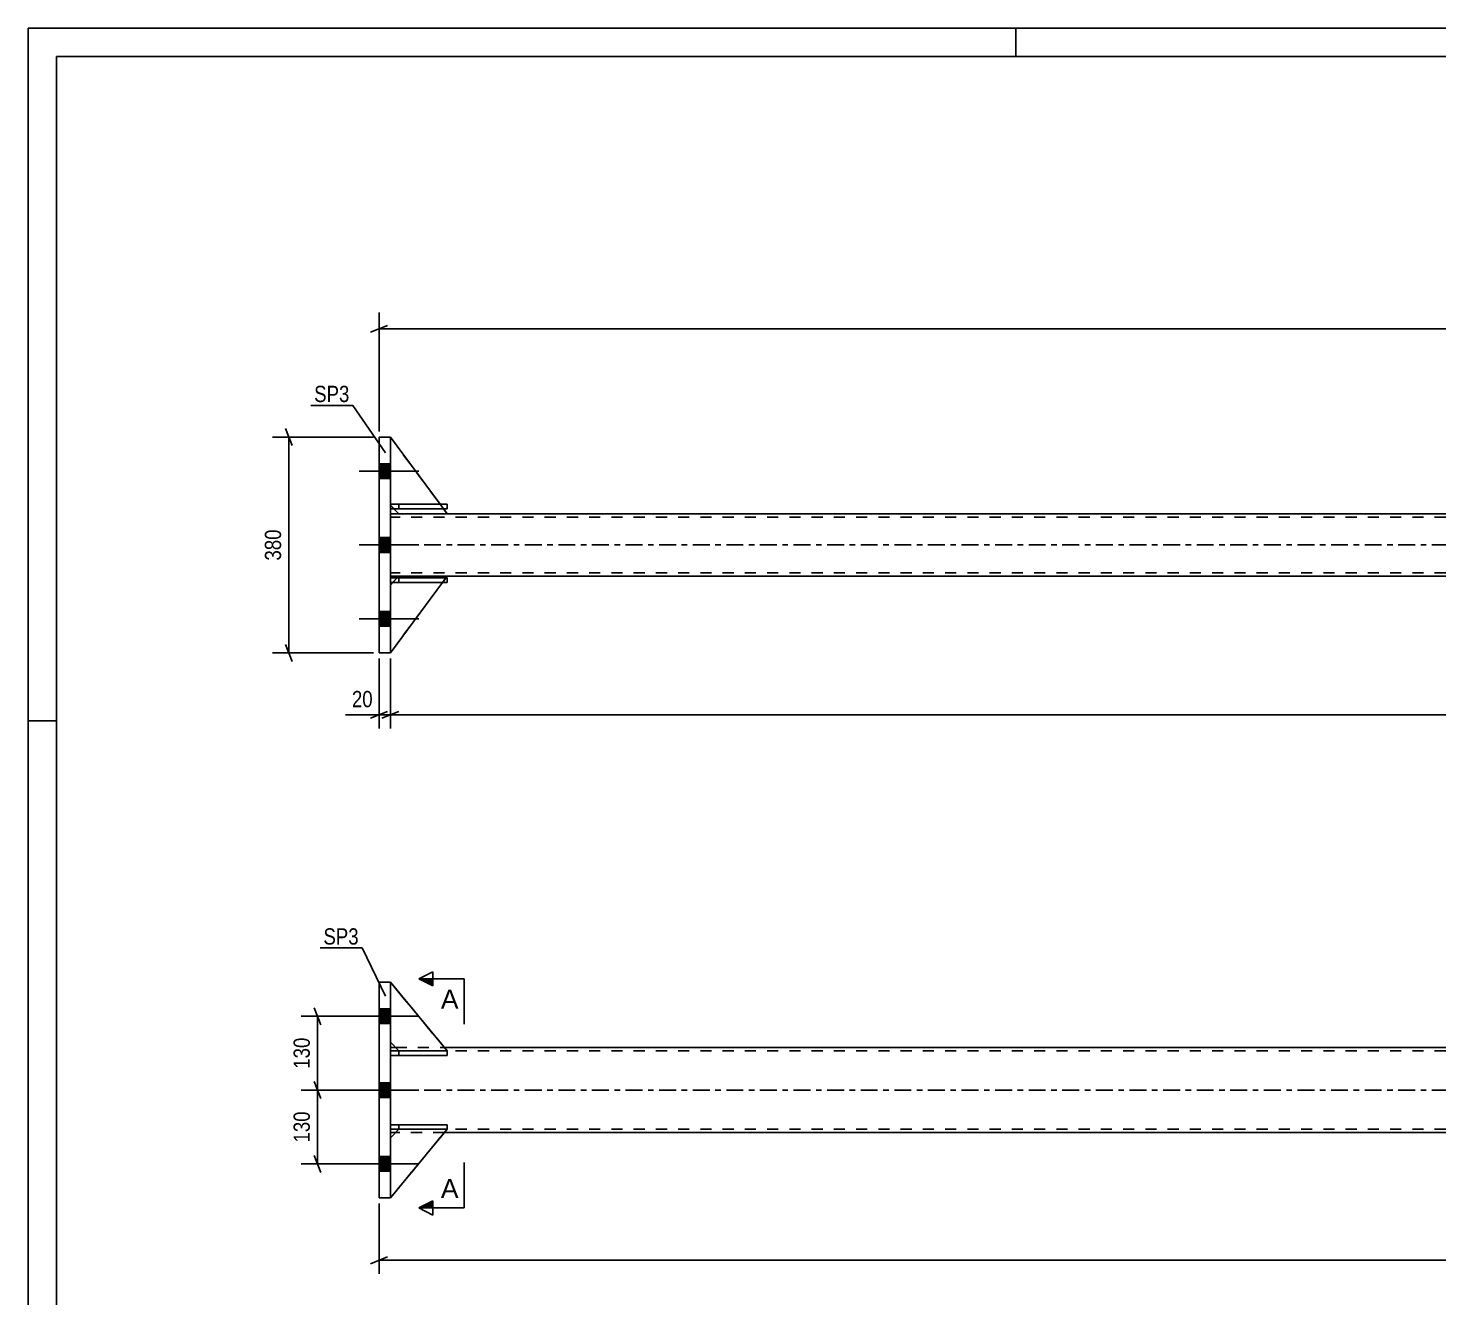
# Model space of a CAD drawing. Header units: millimetres. Extents: x 0 to 594, y 0 to 420.
# Drawn here: x 0 to 248.5, y 196.4 to 420 of the extents above; entities that cross this region are included whole.
import ezdxf

# ---------------------------------------------------------------- set-up
doc = ezdxf.new("R2010")
doc.units = ezdxf.units.MM
doc.linetypes.add('DXK_LINE_DOT2', pattern=[3.9198, 1.9599, -1.9599])
doc.linetypes.add('DXK_LINE_DOT3', pattern=[5.9187, 2.979, -0.9799, 0.9799, -0.9799])
doc.styles.add('Arial', font='ARIAL.TTF', dxfattribs={"height": 0.2})
doc.styles.add('Arial Narrow', font='ARIALN.TTF', dxfattribs={"height": 0.2})

# ---------------------------------------------------------------- blocks, each defined once
blk = doc.blocks.new('Unknown-490075158-1163')
at = {"color": 5, "linetype": 'Continuous'}
for p, q in [((594, 420), (0, 420)), ((0, 420), (0, 0)), ((174, 415), (174, 420)), ((589, 415), (5, 415)), ((5, 415), (5, 5)), ((5, 298), (0, 298))]:
    blk.add_line(p, q, dxfattribs=at)
blk = doc.blocks.new('Part-490075158-1810 - 1795')
at = {"color": 2, "linetype": 'Continuous'}
for p, q in [((63.81, 239.86), (73.81, 239.86)), ((63.81, 239.86), (63.81, 239.86)), ((63.81, 239.86), (63.81, 239.06)), ((73.81, 239.06), (63.81, 239.06)), ((63.81, 239.06), (63.81, 239.06)), ((73.81, 239.06), (73.81, 239.86))]:
    blk.add_line(p, q, dxfattribs=at)
at = {"color": 7, "linetype": 'DXK_LINE_DOT2'}
for p, q in [((63.81, 239.06), (63.81, 239.86)), ((65.31, 239.86), (63.81, 239.86)), ((65.31, 239.06), (63.81, 239.06)), ((73.81, 239.86), (65.31, 239.86)), ((65.31, 239.86), (65.31, 239.06)), ((65.31, 239.06), (73.81, 239.06))]:
    blk.add_line(p, q, dxfattribs=at)
blk = doc.blocks.new('Part-490075158-1850 - 1795')
at = {"color": 2, "linetype": 'Continuous'}
for p, q in [((64.72, 240.46), (63.81, 240.46)), ((285.01, 240.46), (73.33, 240.46)), ((64.7, 225.46), (63.81, 225.46)), ((285.01, 225.46), (73.31, 225.46))]:
    blk.add_line(p, q, dxfattribs=at)
at = {"color": 7, "linetype": 'DXK_LINE_DOT2'}
for p, q in [((63.81, 225.46), (63.81, 240.46)), ((285.01, 239.86), (63.81, 239.86)), ((64.72, 240.46), (73.33, 240.46)), ((285.01, 226.06), (63.81, 226.06)), ((73.31, 225.46), (64.7, 225.46))]:
    blk.add_line(p, q, dxfattribs=at)
at = {"color": 7, "linetype": 'DXK_LINE_DOT3'}
blk.add_line((63.81, 232.96), (285.01, 232.96), dxfattribs=at)
blk = doc.blocks.new('Part-490075158-1807 - 1795')
at = {"color": 2, "linetype": 'Continuous'}
for p, q in [((61.81, 213.96), (61.81, 251.96)), ((61.81, 251.96), (63.81, 251.96)), ((63.81, 251.96), (63.81, 213.96)), ((63.81, 213.96), (61.81, 213.96))]:
    blk.add_line(p, q, dxfattribs=at)
blk = doc.blocks.new('Bolt-490075158-1815 - 1795')
at = {"linetype": 'Continuous'}
for points in [[(61.81, 247.26), (61.81, 244.66), (63.81, 244.66), (63.81, 247.26)], [(61.81, 247.26), (61.81, 244.66), (63.81, 244.66), (63.81, 247.26)], [(61.81, 247.26), (61.81, 244.66), (63.81, 244.66), (63.81, 247.26)], [(61.81, 234.26), (61.81, 231.66), (63.81, 231.66), (63.81, 234.26)], [(61.81, 234.26), (61.81, 231.66), (63.81, 231.66), (63.81, 234.26)], [(61.81, 221.26), (61.81, 218.66), (63.81, 218.66), (63.81, 221.26)], [(61.81, 221.26), (61.81, 218.66), (63.81, 218.66), (63.81, 221.26)], [(61.81, 221.26), (61.81, 218.66), (63.81, 218.66), (63.81, 221.26)]]:
    blk.add_hatch(color=1, dxfattribs=at).paths.add_polyline_path(points)
at = {"color": 1, "linetype": 'Continuous'}
for p, q in [((61.81, 247.26), (63.81, 247.26)), ((61.81, 247.26), (63.81, 247.26)), ((61.81, 247.26), (63.81, 247.26)), ((58.31, 245.96), (68.81, 245.96)), ((58.31, 245.96), (68.81, 245.96)), ((58.31, 245.96), (68.81, 245.96)), ((61.81, 244.66), (63.81, 244.66)), ((61.81, 244.66), (63.81, 244.66)), ((61.81, 244.66), (63.81, 244.66)), ((61.81, 234.26), (63.81, 234.26)), ((61.81, 234.26), (63.81, 234.26)), ((58.31, 232.96), (68.81, 232.96)), ((58.31, 232.96), (68.81, 232.96)), ((61.81, 231.66), (63.81, 231.66)), ((61.81, 231.66), (63.81, 231.66)), ((61.81, 221.26), (63.81, 221.26)), ((61.81, 221.26), (63.81, 221.26)), ((61.81, 221.26), (63.81, 221.26)), ((58.31, 219.96), (68.81, 219.96)), ((58.31, 219.96), (68.81, 219.96)), ((58.31, 219.96), (68.81, 219.96)), ((61.81, 218.66), (63.81, 218.66)), ((61.81, 218.66), (63.81, 218.66)), ((61.81, 218.66), (63.81, 218.66))]:
    blk.add_line(p, q, dxfattribs=at)
blk = doc.blocks.new('Part-490075158-1830 - 1795')
at = {"color": 7, "linetype": 'DXK_LINE_DOT2'}
for p, q in [((63.81, 241.37), (63.81, 251.96)), ((63.81, 251.96), (73.81, 239.87)), ((73.81, 239.87), (63.81, 251.96)), ((65.31, 239.87), (63.81, 241.37)), ((63.81, 241.37), (65.31, 239.87)), ((73.81, 239.87), (65.31, 239.87)), ((65.31, 239.87), (65.31, 239.87)), ((65.31, 239.87), (73.81, 239.87)), ((73.81, 239.87), (73.81, 239.87))]:
    blk.add_line(p, q, dxfattribs=at)
blk = doc.blocks.new('Part-490075158-1833 - 1795')
at = {"color": 2, "linetype": 'Continuous'}
for p, q in [((63.81, 213.96), (73.81, 226.07)), ((63.81, 224.57), (65.3, 226.06)), ((73.81, 226.07), (72.99, 226.07)), ((73.81, 226.07), (73.81, 226.07))]:
    blk.add_line(p, q, dxfattribs=at)
at = {"color": 7, "linetype": 'DXK_LINE_DOT2'}
for p, q in [((63.81, 224.57), (65.31, 226.07)), ((63.81, 213.96), (73.81, 226.07)), ((63.81, 213.96), (63.81, 224.57)), ((65.3, 226.06), (65.31, 226.07)), ((72.99, 226.07), (65.31, 226.07)), ((65.31, 226.07), (65.31, 226.07)), ((65.31, 226.07), (73.81, 226.07))]:
    blk.add_line(p, q, dxfattribs=at)
blk = doc.blocks.new('Part-490075158-1836 - 1795')
at = {"color": 7, "linetype": 'DXK_LINE_DOT2'}
for p, q in [((65.31, 226.07), (63.81, 224.57)), ((63.81, 213.96), (73.81, 226.07)), ((63.81, 224.57), (65.31, 226.07)), ((73.81, 226.07), (63.81, 213.96)), ((63.81, 224.57), (63.81, 213.96)), ((73.81, 226.07), (65.31, 226.07)), ((65.31, 226.07), (65.31, 226.07)), ((65.31, 226.07), (73.81, 226.07)), ((73.81, 226.07), (73.81, 226.07))]:
    blk.add_line(p, q, dxfattribs=at)
blk = doc.blocks.new('Part-490075158-1839 - 1795')
at = {"color": 2, "linetype": 'Continuous'}
for p, q in [((63.81, 226.86), (73.81, 226.86)), ((63.81, 226.86), (63.81, 226.86)), ((63.81, 226.86), (63.81, 226.06)), ((73.81, 226.06), (73.81, 226.86)), ((72.99, 226.06), (63.81, 226.06)), ((63.81, 226.06), (63.81, 226.06)), ((73.81, 226.06), (73.81, 226.06))]:
    blk.add_line(p, q, dxfattribs=at)
at = {"color": 7, "linetype": 'DXK_LINE_DOT2'}
for p, q in [((63.81, 226.06), (63.81, 226.86)), ((65.31, 226.86), (63.81, 226.86)), ((73.81, 226.86), (65.31, 226.86)), ((65.31, 226.86), (65.31, 226.06)), ((65.31, 226.06), (63.81, 226.06)), ((73.81, 226.06), (65.31, 226.06)), ((73.81, 226.06), (72.99, 226.06)), ((73.81, 226.06), (73.81, 226.06))]:
    blk.add_line(p, q, dxfattribs=at)
blk = doc.blocks.new('Part-490075158-1842 - 1795')
at = {"color": 7, "linetype": 'DXK_LINE_DOT2'}
for p, q in [((63.81, 239.86), (63.81, 239.06)), ((65.31, 239.86), (63.81, 239.86)), ((73.81, 239.86), (63.81, 239.86)), ((63.81, 239.06), (73.81, 239.06)), ((73.81, 239.06), (63.81, 239.06)), ((65.31, 239.06), (65.31, 239.86)), ((65.31, 239.86), (73.81, 239.86)), ((73.81, 239.86), (73.81, 239.06))]:
    blk.add_line(p, q, dxfattribs=at)
blk = doc.blocks.new('Part-490075158-1845 - 1795')
at = {"color": 7, "linetype": 'DXK_LINE_DOT2'}
for p, q in [((63.81, 226.06), (63.81, 226.86)), ((65.31, 226.86), (63.81, 226.86)), ((73.81, 226.86), (63.81, 226.86)), ((65.31, 226.06), (65.31, 226.86)), ((65.31, 226.86), (73.81, 226.86)), ((73.81, 226.06), (73.81, 226.86)), ((63.81, 226.06), (73.81, 226.06)), ((73.81, 226.06), (63.81, 226.06))]:
    blk.add_line(p, q, dxfattribs=at)
blk = doc.blocks.new('Part-490075158-1863 - 1795')
at = {"color": 2, "linetype": 'Continuous'}
for p, q in [((73.81, 239.87), (63.81, 251.96)), ((65.31, 239.87), (63.81, 241.37)), ((65.31, 239.87), (65.31, 239.87)), ((65.31, 239.87), (73.81, 239.87)), ((73.81, 239.87), (73.81, 239.87))]:
    blk.add_line(p, q, dxfattribs=at)
at = {"color": 7, "linetype": 'DXK_LINE_DOT2'}
for p, q in [((63.81, 241.37), (63.81, 251.96)), ((63.81, 251.96), (73.81, 239.87)), ((65.31, 239.87), (63.81, 241.37)), ((73.81, 239.87), (65.31, 239.87))]:
    blk.add_line(p, q, dxfattribs=at)
blk = doc.blocks.new('Bolt-490075158-1993 - 1982')
at = {"linetype": 'Continuous'}
for points in [[(63.81, 340.67), (63.81, 343.27), (61.81, 343.27), (61.81, 340.67)], [(63.81, 340.67), (63.81, 343.27), (61.81, 343.27), (61.81, 340.67)], [(63.81, 340.67), (63.81, 343.27), (61.81, 343.27), (61.81, 340.67)], [(63.81, 327.67), (63.81, 330.27), (61.81, 330.27), (61.81, 327.67)], [(63.81, 327.67), (63.81, 330.27), (61.81, 330.27), (61.81, 327.67)], [(63.81, 314.67), (63.81, 317.27), (61.81, 317.27), (61.81, 314.67)], [(63.81, 314.67), (63.81, 317.27), (61.81, 317.27), (61.81, 314.67)], [(63.81, 314.67), (63.81, 317.27), (61.81, 317.27), (61.81, 314.67)]]:
    blk.add_hatch(color=1, dxfattribs=at).paths.add_polyline_path(points)
at = {"color": 1, "linetype": 'Continuous'}
for p, q in [((61.81, 343.27), (63.81, 343.27)), ((61.81, 343.27), (63.81, 343.27)), ((61.81, 343.27), (63.81, 343.27)), ((58.31, 341.97), (68.81, 341.97)), ((58.31, 341.97), (68.81, 341.97)), ((58.31, 341.97), (68.81, 341.97)), ((61.81, 340.67), (63.81, 340.67)), ((61.81, 340.67), (63.81, 340.67)), ((61.81, 340.67), (63.81, 340.67)), ((58.31, 328.97), (68.81, 328.97)), ((58.31, 328.97), (68.81, 328.97)), ((61.81, 330.27), (63.81, 330.27)), ((61.81, 330.27), (63.81, 330.27)), ((61.81, 327.67), (63.81, 327.67)), ((61.81, 327.67), (63.81, 327.67)), ((58.31, 315.97), (68.81, 315.97)), ((58.31, 315.97), (68.81, 315.97)), ((58.31, 315.97), (68.81, 315.97)), ((61.81, 317.27), (63.81, 317.27)), ((61.81, 317.27), (63.81, 317.27)), ((61.81, 317.27), (63.81, 317.27)), ((61.81, 314.67), (63.81, 314.67)), ((61.81, 314.67), (63.81, 314.67)), ((61.81, 314.67), (63.81, 314.67))]:
    blk.add_line(p, q, dxfattribs=at)
blk = doc.blocks.new('Part-490075158-1984 - 1982')
at = {"color": 2, "linetype": 'Continuous'}
for p, q in [((63.81, 323.16), (63.81, 323.16)), ((63.81, 323.16), (73.81, 323.16)), ((63.81, 322.36), (63.81, 323.16)), ((73.81, 323.16), (73.81, 322.36)), ((63.81, 322.36), (73.81, 322.36))]:
    blk.add_line(p, q, dxfattribs=at)
at = {"color": 7, "linetype": 'DXK_LINE_DOT2'}
for p, q in [((65.31, 323.16), (63.81, 323.16)), ((73.81, 323.16), (65.31, 323.16)), ((65.31, 323.16), (65.31, 322.36)), ((63.81, 322.36), (63.81, 322.36)), ((63.81, 322.36), (65.31, 322.36)), ((65.31, 322.36), (73.81, 322.36))]:
    blk.add_line(p, q, dxfattribs=at)
blk = doc.blocks.new('Part-490075158-1996 - 1982')
at = {"color": 7, "linetype": 'DXK_LINE_DOT2'}
for p, q in [((65.31, 323.47), (63.81, 321.97)), ((64.2, 322.36), (65, 323.16)), ((65.31, 323.47), (73.81, 323.47)), ((72.99, 322.36), (73.58, 323.16)), ((63.81, 321.97), (63.81, 321.97)), ((63.81, 309.97), (63.81, 321.97)), ((63.81, 309.97), (63.81, 309.97)), ((63.81, 309.97), (63.81, 309.97))]:
    blk.add_line(p, q, dxfattribs=at)
at = {"color": 2, "linetype": 'Continuous'}
for p, q in [((65, 323.16), (65.31, 323.47)), ((65.31, 323.47), (73.81, 323.47)), ((65.31, 323.47), (65.31, 323.47)), ((73.58, 323.16), (73.81, 323.47)), ((63.81, 309.97), (72.99, 322.36)), ((63.81, 321.97), (64.2, 322.36))]:
    blk.add_line(p, q, dxfattribs=at)
blk = doc.blocks.new('Part-490075158-2001 - 1982')
at = {"color": 2, "linetype": 'Continuous'}
for p, q in [((61.81, 347.97), (63.81, 347.97)), ((61.81, 309.97), (61.81, 347.97)), ((63.81, 347.97), (63.81, 309.97)), ((63.81, 309.97), (61.81, 309.97))]:
    blk.add_line(p, q, dxfattribs=at)
blk = doc.blocks.new('Part-490075158-2012 - 1982')
at = {"color": 2, "linetype": 'Continuous'}
for p, q in [((65.31, 334.47), (63.81, 334.47)), ((285.01, 334.47), (73.81, 334.47)), ((65.31, 323.47), (63.81, 323.47)), ((285.01, 323.47), (73.81, 323.47))]:
    blk.add_line(p, q, dxfattribs=at)
at = {"color": 7, "linetype": 'DXK_LINE_DOT2'}
for p, q in [((63.81, 323.47), (63.81, 334.47)), ((285.01, 333.87), (63.81, 333.87)), ((73.81, 334.47), (65.31, 334.47)), ((285.01, 324.07), (63.81, 324.07)), ((73.81, 323.47), (65.31, 323.47))]:
    blk.add_line(p, q, dxfattribs=at)
at = {"color": 7, "linetype": 'DXK_LINE_DOT3'}
blk.add_line((63.81, 328.97), (285.01, 328.97), dxfattribs=at)
blk = doc.blocks.new('Part-490075158-2013 - 1982')
at = {"color": 7, "linetype": 'DXK_LINE_DOT2'}
for p, q in [((63.81, 347.97), (73.81, 334.47)), ((63.81, 335.97), (63.81, 347.97)), ((65.31, 334.47), (63.81, 335.97)), ((73.81, 334.47), (65.31, 334.47))]:
    blk.add_line(p, q, dxfattribs=at)
blk = doc.blocks.new('Part-490075158-2014 - 1982')
at = {"color": 2, "linetype": 'Continuous'}
for p, q in [((63.81, 347.97), (72.57, 336.16)), ((64.43, 335.36), (65.31, 334.47)), ((73.81, 334.47), (65.31, 334.47)), ((73.16, 335.36), (73.81, 334.47))]:
    blk.add_line(p, q, dxfattribs=at)
at = {"color": 7, "linetype": 'DXK_LINE_DOT2'}
for p, q in [((63.81, 347.97), (63.81, 347.97)), ((63.81, 335.97), (63.81, 347.97)), ((63.81, 347.97), (63.81, 347.97)), ((64.43, 335.36), (63.81, 335.97)), ((72.57, 336.16), (73.16, 335.36))]:
    blk.add_line(p, q, dxfattribs=at)
blk = doc.blocks.new('Part-490075158-2015 - 1982')
at = {"color": 7, "linetype": 'DXK_LINE_DOT2'}
for p, q in [((63.81, 309.97), (73.81, 323.47)), ((65.31, 323.47), (63.81, 321.97)), ((65.31, 323.47), (63.81, 321.97)), ((73.81, 323.47), (65.31, 323.47)), ((65.31, 323.47), (65.31, 323.47)), ((73.81, 323.47), (65.31, 323.47)), ((63.81, 321.97), (63.81, 321.97)), ((63.81, 321.97), (63.81, 309.97))]:
    blk.add_line(p, q, dxfattribs=at)
blk = doc.blocks.new('Part-490075158-2016 - 1982')
at = {"color": 7, "linetype": 'DXK_LINE_DOT2'}
for p, q in [((63.81, 335.36), (63.81, 336.16)), ((63.81, 336.16), (65.31, 336.16)), ((63.81, 336.16), (73.81, 336.16)), ((65.31, 335.36), (65.31, 336.16)), ((65.31, 336.16), (73.81, 336.16)), ((73.81, 335.36), (73.81, 336.16)), ((65.31, 335.36), (63.81, 335.36)), ((63.81, 335.36), (63.81, 335.36)), ((63.81, 335.36), (73.81, 335.36)), ((73.81, 335.36), (65.31, 335.36))]:
    blk.add_line(p, q, dxfattribs=at)
blk = doc.blocks.new('Part-490075158-2017 - 1982')
at = {"color": 7, "linetype": 'DXK_LINE_DOT2'}
for p, q in [((63.81, 322.36), (63.81, 323.16)), ((63.81, 323.16), (65.31, 323.16)), ((63.81, 323.16), (73.81, 323.16)), ((65.31, 322.36), (65.31, 323.16)), ((65.31, 323.16), (73.81, 323.16)), ((73.81, 322.36), (73.81, 323.16)), ((65.31, 322.36), (63.81, 322.36)), ((63.81, 322.36), (63.81, 322.36)), ((63.81, 322.36), (73.81, 322.36)), ((73.81, 322.36), (65.31, 322.36))]:
    blk.add_line(p, q, dxfattribs=at)
blk = doc.blocks.new('Part-490075158-2018 - 1982')
at = {"color": 2, "linetype": 'Continuous'}
for p, q in [((63.81, 336.16), (63.81, 336.16)), ((63.81, 336.16), (73.81, 336.16)), ((63.81, 336.16), (63.81, 335.36)), ((73.81, 336.16), (73.81, 335.36)), ((63.81, 335.36), (73.81, 335.36))]:
    blk.add_line(p, q, dxfattribs=at)
at = {"color": 7, "linetype": 'DXK_LINE_DOT2'}
for p, q in [((65.31, 336.16), (63.81, 336.16)), ((73.81, 336.16), (65.31, 336.16)), ((65.31, 336.16), (65.31, 335.36)), ((63.81, 335.36), (65.31, 335.36)), ((65.31, 335.36), (73.81, 335.36))]:
    blk.add_line(p, q, dxfattribs=at)
blk = doc.blocks.new('StraightDimension-490075158-1872 - 1795')
at = {"color": 7, "linetype": 'Continuous'}
for p, q in [((61.81, 212.96), (61.81, 200.57)), ((63.31, 203.57), (60.31, 202.37)), ((61.81, 202.97), (508.31, 202.97))]:
    blk.add_line(p, q, dxfattribs=at)
blk = doc.blocks.new('StraightDimension-490075158-1883 - 1795')
at = {"color": 7, "linetype": 'Continuous'}
for p, q in [((51.56, 231.46), (50.36, 234.46)), ((60.81, 232.96), (48.11, 232.96)), ((50.96, 219.96), (50.96, 232.96)), ((50.36, 221.46), (51.56, 218.46)), ((60.81, 219.96), (48.11, 219.96))]:
    blk.add_line(p, q, dxfattribs=at)
at = {"color": 0}
blk.add_wipeout([(50.21, 229.8), (46.01, 229.8), (46.01, 223.12), (50.21, 223.12)], dxfattribs=at)
at = {"color": 3, "style": 'Arial Narrow'}
blk.add_text('130', height=2.863, rotation=90.0002, dxfattribs=at).set_placement((49.61, 223.72))
blk = doc.blocks.new('StraightDimension-490075158-1896 - 1795')
at = {"color": 7, "linetype": 'Continuous'}
for p, q in [((51.56, 244.46), (50.36, 247.46)), ((60.81, 245.96), (48.11, 245.96)), ((50.96, 232.96), (50.96, 245.96)), ((50.36, 234.46), (51.56, 231.46)), ((60.81, 232.96), (48.11, 232.96))]:
    blk.add_line(p, q, dxfattribs=at)
at = {"color": 0}
blk.add_wipeout([(50.21, 242.8), (46.01, 242.8), (46.01, 236.12), (50.21, 236.12)], dxfattribs=at)
at = {"color": 3, "style": 'Arial Narrow'}
blk.add_text('130', height=2.863, rotation=90.0002, dxfattribs=at).set_placement((49.61, 236.72))
blk = doc.blocks.new('StraightDimension-490075158-2107 - 1982')
at = {"color": 7, "linetype": 'Continuous'}
for p, q in [((61.81, 348.97), (61.81, 369.91)), ((63.31, 367.66), (60.31, 366.46)), ((61.81, 367.06), (508.31, 367.06))]:
    blk.add_line(p, q, dxfattribs=at)
blk = doc.blocks.new('StraightDimension-490075158-2057 - 1982')
at = {"color": 7, "linetype": 'Continuous'}
for p, q in [((63.81, 308.97), (63.81, 296.65)), ((65.31, 299.65), (62.31, 298.45)), ((63.81, 299.05), (506.31, 299.05))]:
    blk.add_line(p, q, dxfattribs=at)
blk = doc.blocks.new('StraightDimension-490075158-2041 - 1982')
at = {"color": 7, "linetype": 'Continuous'}
for p, q in [((61.81, 308.97), (61.81, 296.65)), ((63.81, 308.97), (63.81, 296.65)), ((60.31, 298.45), (63.31, 299.65)), ((61.81, 299.05), (63.81, 299.05)), ((65.31, 299.65), (62.31, 298.45))]:
    blk.add_line(p, q, dxfattribs=at)
at = {"color": 0}
blk.add_wipeout([(61.29, 299.8), (61.29, 304), (56.43, 304), (56.43, 299.8)], dxfattribs=at)
at = {"color": 7, "linetype": 'Continuous'}
blk.add_line((61.81, 299.05), (55.91, 299.05), dxfattribs=at)
blk.add_line((61.81, 299.05), (55.91, 299.05), dxfattribs=at)
at = {"color": 3, "style": 'Arial Narrow'}
blk.add_text('20', height=2.863, dxfattribs=at).set_placement((57.03, 300.4))
blk = doc.blocks.new('StraightDimension-490075158-2096 - 1982')
at = {"color": 7, "linetype": 'Continuous'}
for p, q in [((60.81, 347.97), (43.05, 347.97)), ((46.5, 346.47), (45.3, 349.47)), ((45.9, 309.97), (45.9, 347.97)), ((45.3, 311.47), (46.5, 308.47)), ((60.81, 309.97), (43.05, 309.97))]:
    blk.add_line(p, q, dxfattribs=at)
at = {"color": 0}
blk.add_wipeout([(45.15, 332.32), (40.95, 332.32), (40.95, 325.63), (45.15, 325.63)], dxfattribs=at)
at = {"color": 3, "style": 'Arial Narrow'}
blk.add_text('380', height=2.863, rotation=90.0002, dxfattribs=at).set_placement((44.55, 326.23))
blk = doc.blocks.new('Mark-490075158-1803 - 1795')
at = {"color": 0}
blk.add_wipeout([(58.22, 258.59), (58.22, 261.59), (52.01, 261.59), (52.01, 258.59)], dxfattribs=at)
blk.add_wipeout([(58.22, 258.59), (58.22, 261.59), (52.01, 261.59), (52.01, 258.59)], dxfattribs=at)
at = {"color": 30, "linetype": 'Continuous'}
for p in [(51.41, 257.99), (62.95, 249.51)]:
    blk.add_line(p, (58.82, 257.99), dxfattribs=at)
at = {"color": 3, "style": 'Arial Narrow'}
blk.add_text('SP3', height=2.863, dxfattribs=at).set_placement((52.01, 258.59))
blk = doc.blocks.new('SectionMark-490075158-1959 - 1795')
at = {"linetype": 'Continuous'}
for points in [[(71.31, 252.54), (71.31, 251.29), (68.81, 252.54)], [(71.31, 213.45), (71.31, 212.2), (68.81, 212.2)]]:
    blk.add_hatch(color=6, dxfattribs=at).paths.add_polyline_path(points)
at = {"color": 6, "linetype": 'Continuous'}
for p, q in [((68.81, 252.54), (71.31, 253.79)), ((71.31, 251.29), (71.31, 253.79)), ((76.81, 252.54), (68.81, 252.54)), ((68.81, 252.54), (71.31, 251.29)), ((68.81, 212.2), (71.31, 213.45)), ((76.81, 212.2), (68.81, 212.2)), ((71.31, 210.95), (68.81, 212.2)), ((71.31, 213.45), (71.31, 210.95))]:
    blk.add_line(p, q, dxfattribs=at)
at = {"color": 0, "linetype": 'Continuous'}
for points in [[(75.81, 247.29), (75.81, 250.79), (72.7, 250.79), (72.7, 247.29)], [(75.81, 213.95), (75.81, 217.45), (72.7, 217.45), (72.7, 213.95)]]:
    blk.add_wipeout(points, dxfattribs=at)
at = {"color": 6, "linetype": 'Continuous'}
for p, q in [((76.81, 252.54), (76.81, 244.54)), ((76.81, 212.2), (76.81, 220.2))]:
    blk.add_line(p, q, dxfattribs=at)
at = {"color": 3, "linetype": 'Continuous', "style": 'Arial'}
for p in [(72.7, 247.29), (72.7, 213.95)]:
    blk.add_text('A', height=3.34, dxfattribs=at).set_placement(p)
blk = doc.blocks.new('Mark-490075158-1997 - 1982')
at = {"color": 0}
blk.add_wipeout([(56.59, 354.15), (56.59, 357.15), (50.38, 357.15), (50.38, 354.15)], dxfattribs=at)
blk.add_wipeout([(56.59, 354.15), (56.59, 357.15), (50.38, 357.15), (50.38, 354.15)], dxfattribs=at)
at = {"color": 30, "linetype": 'Continuous'}
for p in [(49.78, 353.55), (62.95, 345.19)]:
    blk.add_line(p, (57.19, 353.55), dxfattribs=at)
at = {"color": 3, "style": 'Arial Narrow'}
blk.add_text('SP3', height=2.863, dxfattribs=at).set_placement((50.38, 354.15))

msp = doc.modelspace()

# ---------------------------------------------------------------- block references
for name in ['Unknown-490075158-1163', 'Part-490075158-2001 - 1982', 'Part-490075158-2013 - 1982', 'Part-490075158-2014 - 1982', 'Bolt-490075158-1993 - 1982', 'Part-490075158-2016 - 1982', 'Part-490075158-2018 - 1982', 'Part-490075158-2012 - 1982', 'Part-490075158-1996 - 1982', 'Part-490075158-2015 - 1982', 'Part-490075158-1984 - 1982', 'Part-490075158-2017 - 1982', 'Part-490075158-1807 - 1795', 'Part-490075158-1830 - 1795', 'Part-490075158-1863 - 1795', 'Bolt-490075158-1815 - 1795', 'Part-490075158-1850 - 1795', 'Part-490075158-1810 - 1795', 'Part-490075158-1842 - 1795', 'Part-490075158-1839 - 1795', 'Part-490075158-1845 - 1795', 'Part-490075158-1833 - 1795', 'Part-490075158-1836 - 1795']:
    msp.add_blockref(name, (0, 0))

# ---------------------------------------------------------------- next in the draw order: block references
for name in ['StraightDimension-490075158-2107 - 1982', 'StraightDimension-490075158-2057 - 1982', 'Mark-490075158-1803 - 1795', 'StraightDimension-490075158-1883 - 1795', 'StraightDimension-490075158-1872 - 1795']:
    msp.add_blockref(name, (0, 0))

# ---------------------------------------------------------------- next in the draw order: block references
for name in ['StraightDimension-490075158-2041 - 1982', 'SectionMark-490075158-1959 - 1795', 'StraightDimension-490075158-1896 - 1795']:
    msp.add_blockref(name, (0, 0))

# ---------------------------------------------------------------- next in the draw order: block references
msp.add_blockref('StraightDimension-490075158-2096 - 1982', (0, 0))

# ---------------------------------------------------------------- next in the draw order: block references
msp.add_blockref('Mark-490075158-1997 - 1982', (0, 0))

doc.saveas('drawing.dxf')
